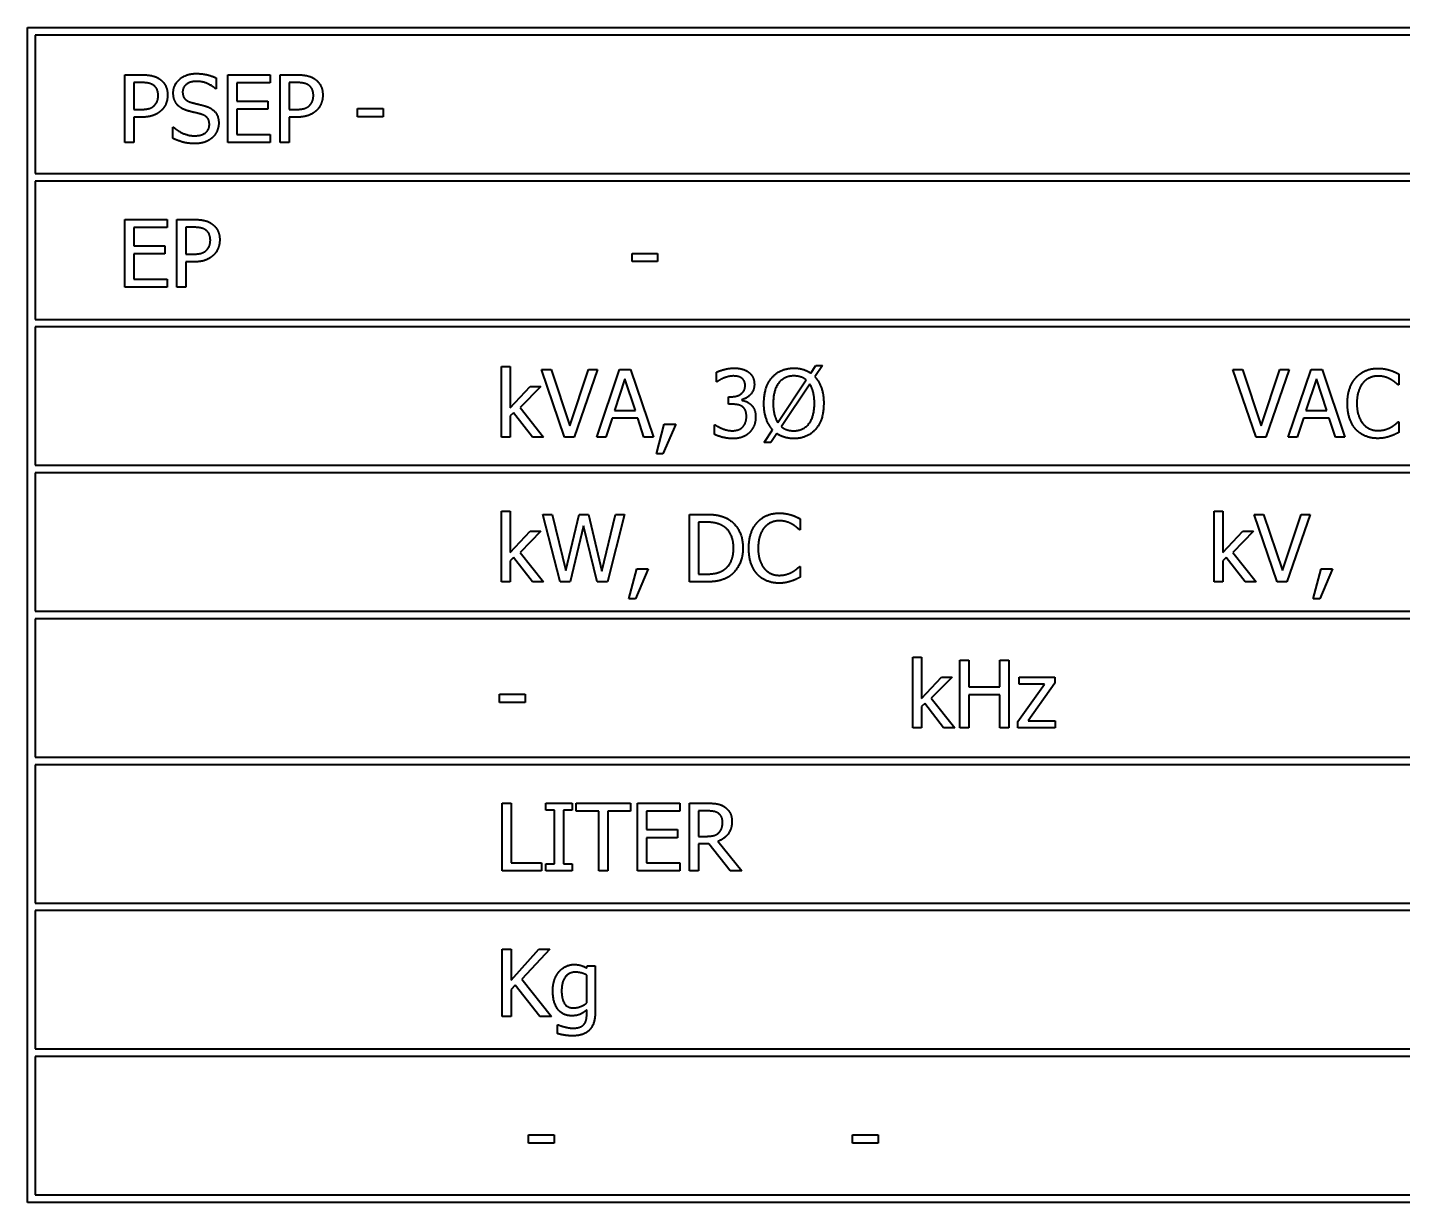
# Model space of a CAD drawing. Header units: millimetres. Extents: x 0 to 4205, y 0 to 2970.
# Drawn here: x 3429.25 to 3478.97, y 1735.95 to 1778.45 of the extents above; entities that cross this region are included whole.
import ezdxf

# ---------------------------------------------------------------- set-up
doc = ezdxf.new("R2010")
doc.units = ezdxf.units.MM
doc.header["$LTSCALE"] = 5
doc.layers.add('가시적인 것(ISO)', color=3, linetype='Continuous', lineweight=40)

msp = doc.modelspace()

# ---------------------------------------------------------------- linework, layer by layer
at = {"layer": '가시적인 것(ISO)'}
for p, q in [((3429.254, 1778.452), (3520.365, 1778.452)), ((3429.254, 1735.952), (3429.254, 1778.452)), ((3520.088, 1778.174), (3429.532, 1778.174)), ((3429.532, 1778.174), (3429.532, 1773.174)), ((3432.774, 1774.297), (3432.774, 1776.742)), ((3432.774, 1776.742), (3433.388, 1776.742)), ((3436.074, 1776.627), (3436.074, 1776.239)), ((3436.5, 1776.742), (3438.029, 1776.742)), ((3436.5, 1774.297), (3436.5, 1776.742)), ((3438.029, 1776.742), (3438.029, 1776.453)), ((3438.386, 1774.297), (3438.386, 1776.742)), ((3438.386, 1776.742), (3439, 1776.742)), ((3433.368, 1776.46), (3433.099, 1776.46)), ((3433.099, 1776.46), (3433.099, 1775.486)), ((3436.074, 1776.239), (3436.05, 1776.239)), ((3436.825, 1776.453), (3436.825, 1775.783)), ((3438.029, 1776.453), (3436.825, 1776.453)), ((3438.98, 1776.46), (3438.711, 1776.46)), ((3438.711, 1776.46), (3438.711, 1775.486)), ((3436.825, 1775.783), (3437.948, 1775.783)), ((3436.825, 1775.494), (3436.825, 1774.587)), ((3437.948, 1775.494), (3436.825, 1775.494)), ((3437.948, 1775.783), (3437.948, 1775.494)), ((3441.191, 1775.516), (3442.116, 1775.516)), ((3441.191, 1775.218), (3441.191, 1775.516)), ((3442.116, 1775.516), (3442.116, 1775.218)), ((3433.099, 1775.486), (3433.321, 1775.486)), ((3433.099, 1775.209), (3433.099, 1774.297)), ((3433.374, 1775.209), (3433.099, 1775.209)), ((3438.711, 1775.486), (3438.933, 1775.486)), ((3438.711, 1775.209), (3438.711, 1774.297)), ((3438.986, 1775.209), (3438.711, 1775.209)), ((3442.116, 1775.218), (3441.191, 1775.218)), ((3434.507, 1774.852), (3434.531, 1774.852)), ((3434.507, 1774.444), (3434.507, 1774.852)), ((3436.825, 1774.587), (3438.029, 1774.587)), ((3438.029, 1774.587), (3438.029, 1774.297)), ((3433.099, 1774.297), (3432.774, 1774.297)), ((3438.029, 1774.297), (3436.5, 1774.297)), ((3438.711, 1774.297), (3438.386, 1774.297)), ((3429.532, 1773.174), (3520.088, 1773.174)), ((3520.088, 1772.896), (3429.532, 1772.896)), ((3429.532, 1772.896), (3429.532, 1767.896)), ((3432.774, 1771.508), (3434.303, 1771.508)), ((3432.774, 1769.063), (3432.774, 1771.508)), ((3433.099, 1771.218), (3433.099, 1770.549)), ((3434.303, 1771.218), (3433.099, 1771.218)), ((3434.303, 1771.508), (3434.303, 1771.218)), ((3434.66, 1769.063), (3434.66, 1771.508)), ((3434.66, 1771.508), (3435.274, 1771.508)), ((3435.254, 1771.226), (3434.985, 1771.226)), ((3434.985, 1771.226), (3434.985, 1770.252)), ((3433.099, 1770.549), (3434.222, 1770.549)), ((3434.222, 1770.549), (3434.222, 1770.26)), ((3433.099, 1770.26), (3433.099, 1769.352)), ((3434.222, 1770.26), (3433.099, 1770.26)), ((3434.985, 1770.252), (3435.207, 1770.252)), ((3451.113, 1770.281), (3452.038, 1770.281)), ((3451.113, 1769.984), (3451.113, 1770.281)), ((3452.038, 1770.281), (3452.038, 1769.984)), ((3434.985, 1769.974), (3434.985, 1769.063)), ((3435.26, 1769.974), (3434.985, 1769.974)), ((3452.038, 1769.984), (3451.113, 1769.984)), ((3434.303, 1769.063), (3432.774, 1769.063)), ((3433.099, 1769.352), (3434.303, 1769.352)), ((3434.303, 1769.352), (3434.303, 1769.063)), ((3434.985, 1769.063), (3434.66, 1769.063)), ((3429.532, 1767.896), (3520.088, 1767.896)), ((3520.088, 1767.619), (3429.532, 1767.619)), ((3429.532, 1767.619), (3429.532, 1762.619)), ((3446.399, 1766.188), (3446.708, 1766.188)), ((3446.399, 1763.635), (3446.399, 1766.188)), ((3446.708, 1766.188), (3446.708, 1764.695)), ((3447.835, 1766.079), (3448.184, 1766.079)), ((3448.677, 1763.635), (3447.835, 1766.079)), ((3448.184, 1766.079), (3448.861, 1764.049)), ((3448.861, 1764.049), (3449.538, 1766.079)), ((3449.869, 1766.079), (3449.027, 1763.635)), ((3449.538, 1766.079), (3449.869, 1766.079)), ((3449.84, 1763.635), (3450.664, 1766.079)), ((3450.664, 1766.079), (3451.064, 1766.079)), ((3451.064, 1766.079), (3451.888, 1763.635)), ((3457.575, 1765.95), (3457.763, 1766.23)), ((3458.007, 1766.23), (3457.726, 1765.818)), ((3457.763, 1766.23), (3458.007, 1766.23)), ((3472.838, 1766.079), (3473.187, 1766.079)), ((3473.68, 1763.635), (3472.838, 1766.079)), ((3473.187, 1766.079), (3473.864, 1764.049)), ((3473.864, 1764.049), (3474.542, 1766.079)), ((3474.872, 1766.079), (3474.03, 1763.635)), ((3474.542, 1766.079), (3474.872, 1766.079)), ((3474.843, 1763.635), (3475.667, 1766.079)), ((3475.667, 1766.079), (3476.067, 1766.079)), ((3476.067, 1766.079), (3476.891, 1763.635)), ((3450.856, 1765.746), (3450.479, 1764.596)), ((3451.234, 1764.596), (3450.856, 1765.746)), ((3454.166, 1765.634), (3454.166, 1765.98)), ((3454.186, 1765.634), (3454.166, 1765.634)), ((3456.381, 1764.168), (3457.409, 1765.703)), ((3457.543, 1765.554), (3456.513, 1764.015)), ((3475.859, 1765.746), (3475.482, 1764.596)), ((3476.237, 1764.596), (3475.859, 1765.746)), ((3478.838, 1765.917), (3478.838, 1765.525)), ((3446.708, 1764.695), (3447.433, 1765.469)), ((3447.817, 1765.469), (3447.064, 1764.703)), ((3447.433, 1765.469), (3447.817, 1765.469)), ((3454.598, 1765.097), (3454.707, 1765.097)), ((3454.598, 1764.825), (3454.598, 1765.097)), ((3478.838, 1765.525), (3478.812, 1765.525)), ((3447.064, 1764.703), (3447.918, 1763.635)), ((3450.479, 1764.596), (3451.234, 1764.596)), ((3454.736, 1764.825), (3454.598, 1764.825)), ((3455.085, 1764.994), (3455.085, 1764.97)), ((3475.482, 1764.596), (3476.237, 1764.596)), ((3446.831, 1764.52), (3446.708, 1764.401)), ((3446.708, 1764.401), (3446.708, 1763.635)), ((3447.512, 1763.635), (3446.831, 1764.52)), ((3450.39, 1764.318), (3450.168, 1763.635)), ((3451.323, 1764.318), (3450.39, 1764.318)), ((3451.545, 1763.635), (3451.323, 1764.318)), ((3451.993, 1763.027), (3452.282, 1764.102)), ((3452.692, 1764.102), (3452.233, 1763.027)), ((3452.282, 1764.102), (3452.692, 1764.102)), ((3454.099, 1763.734), (3454.099, 1764.081)), ((3454.099, 1764.081), (3454.122, 1764.081)), ((3475.393, 1764.318), (3475.171, 1763.635)), ((3476.326, 1764.318), (3475.393, 1764.318)), ((3476.548, 1763.635), (3476.326, 1764.318)), ((3478.814, 1764.189), (3478.838, 1764.189)), ((3478.838, 1764.189), (3478.838, 1763.801)), ((3446.708, 1763.635), (3446.399, 1763.635)), ((3447.918, 1763.635), (3447.512, 1763.635)), ((3449.027, 1763.635), (3448.677, 1763.635)), ((3450.168, 1763.635), (3449.84, 1763.635)), ((3451.888, 1763.635), (3451.545, 1763.635)), ((3455.887, 1763.445), (3456.196, 1763.9)), ((3456.347, 1763.766), (3456.129, 1763.445)), ((3474.03, 1763.635), (3473.68, 1763.635)), ((3475.171, 1763.635), (3474.843, 1763.635)), ((3476.891, 1763.635), (3476.548, 1763.635)), ((3456.129, 1763.445), (3455.887, 1763.445)), ((3429.532, 1762.619), (3520.088, 1762.619)), ((3452.233, 1763.027), (3451.993, 1763.027)), ((3520.088, 1762.341), (3429.532, 1762.341)), ((3429.532, 1762.341), (3429.532, 1757.341)), ((3446.399, 1760.952), (3446.708, 1760.952)), ((3446.399, 1758.399), (3446.399, 1760.952)), ((3446.708, 1760.952), (3446.708, 1759.458)), ((3447.892, 1760.843), (3448.227, 1760.843)), ((3448.516, 1758.399), (3447.892, 1760.843)), ((3448.227, 1760.843), (3448.718, 1758.817)), ((3448.718, 1758.817), (3449.206, 1760.843)), ((3449.206, 1760.843), (3449.537, 1760.843)), ((3449.537, 1760.843), (3450.028, 1758.793)), ((3450.028, 1758.793), (3450.517, 1760.843)), ((3450.836, 1760.843), (3450.222, 1758.399)), ((3450.517, 1760.843), (3450.836, 1760.843)), ((3453.195, 1760.843), (3453.752, 1760.843)), ((3453.195, 1758.399), (3453.195, 1760.843)), ((3457.191, 1760.681), (3457.191, 1760.288)), ((3472.168, 1760.952), (3472.477, 1760.952)), ((3472.168, 1758.399), (3472.168, 1760.952)), ((3472.477, 1760.952), (3472.477, 1759.458)), ((3473.605, 1760.843), (3473.953, 1760.843)), ((3474.446, 1758.399), (3473.605, 1760.843)), ((3473.953, 1760.843), (3474.631, 1758.813)), ((3474.631, 1758.813), (3475.308, 1760.843)), ((3475.639, 1760.843), (3474.797, 1758.399)), ((3475.308, 1760.843), (3475.639, 1760.843)), ((3446.708, 1759.458), (3447.433, 1760.233)), ((3447.817, 1760.233), (3447.064, 1759.466)), ((3447.433, 1760.233), (3447.817, 1760.233)), ((3449.36, 1760.427), (3448.877, 1758.399)), ((3449.857, 1758.399), (3449.36, 1760.427)), ((3453.768, 1760.562), (3453.52, 1760.562)), ((3453.52, 1760.562), (3453.52, 1758.68)), ((3457.191, 1760.288), (3457.165, 1760.288)), ((3472.477, 1759.458), (3473.202, 1760.233)), ((3473.587, 1760.233), (3472.834, 1759.466)), ((3473.202, 1760.233), (3473.587, 1760.233)), ((3446.831, 1759.284), (3446.708, 1759.165)), ((3446.708, 1759.165), (3446.708, 1758.399)), ((3447.512, 1758.399), (3446.831, 1759.284)), ((3447.064, 1759.466), (3447.918, 1758.399)), ((3472.6, 1759.284), (3472.477, 1759.165)), ((3472.477, 1759.165), (3472.477, 1758.399)), ((3473.282, 1758.399), (3472.6, 1759.284)), ((3472.834, 1759.466), (3473.688, 1758.399)), ((3451, 1757.79), (3451.29, 1758.866)), ((3451.7, 1758.866), (3451.24, 1757.79)), ((3451.29, 1758.866), (3451.7, 1758.866)), ((3453.52, 1758.68), (3453.768, 1758.68)), ((3457.167, 1758.953), (3457.191, 1758.953)), ((3457.191, 1758.953), (3457.191, 1758.565)), ((3475.746, 1757.79), (3476.035, 1758.866)), ((3476.445, 1758.866), (3475.986, 1757.79)), ((3476.035, 1758.866), (3476.445, 1758.866)), ((3446.708, 1758.399), (3446.399, 1758.399)), ((3447.918, 1758.399), (3447.512, 1758.399)), ((3448.877, 1758.399), (3448.516, 1758.399)), ((3450.222, 1758.399), (3449.857, 1758.399)), ((3453.758, 1758.399), (3453.195, 1758.399)), ((3472.477, 1758.399), (3472.168, 1758.399)), ((3473.688, 1758.399), (3473.282, 1758.399)), ((3474.797, 1758.399), (3474.446, 1758.399)), ((3451.24, 1757.79), (3451, 1757.79)), ((3475.986, 1757.79), (3475.746, 1757.79)), ((3429.532, 1757.341), (3520.088, 1757.341)), ((3520.088, 1757.063), (3429.532, 1757.063)), ((3429.532, 1757.063), (3429.532, 1752.063)), ((3461.267, 1755.674), (3461.576, 1755.674)), ((3461.267, 1753.121), (3461.267, 1755.674)), ((3461.576, 1755.674), (3461.576, 1754.181)), ((3462.965, 1755.565), (3463.29, 1755.565)), ((3462.965, 1753.121), (3462.965, 1755.565)), ((3463.29, 1755.565), (3463.29, 1754.607)), ((3464.415, 1755.565), (3464.74, 1755.565)), ((3464.415, 1754.607), (3464.415, 1755.565)), ((3464.74, 1755.565), (3464.74, 1753.121)), ((3461.576, 1754.181), (3462.301, 1754.955)), ((3462.686, 1754.955), (3461.933, 1754.189)), ((3462.301, 1754.955), (3462.686, 1754.955)), ((3465.069, 1753.351), (3466.028, 1754.702)), ((3465.108, 1754.955), (3466.398, 1754.955)), ((3465.108, 1754.702), (3465.108, 1754.955)), ((3466.028, 1754.702), (3465.108, 1754.702)), ((3466.398, 1754.735), (3465.435, 1753.38)), ((3466.398, 1754.955), (3466.398, 1754.735)), ((3446.323, 1754.339), (3447.249, 1754.339)), ((3446.323, 1754.042), (3446.323, 1754.339)), ((3447.249, 1754.339), (3447.249, 1754.042)), ((3461.933, 1754.189), (3462.787, 1753.121)), ((3463.29, 1754.607), (3464.415, 1754.607)), ((3463.29, 1754.317), (3463.29, 1753.121)), ((3464.415, 1754.317), (3463.29, 1754.317)), ((3464.415, 1753.121), (3464.415, 1754.317)), ((3447.249, 1754.042), (3446.323, 1754.042)), ((3461.699, 1754.006), (3461.576, 1753.887)), ((3461.576, 1753.887), (3461.576, 1753.121)), ((3462.381, 1753.121), (3461.699, 1754.006)), ((3461.576, 1753.121), (3461.267, 1753.121)), ((3462.787, 1753.121), (3462.381, 1753.121)), ((3463.29, 1753.121), (3462.965, 1753.121)), ((3464.74, 1753.121), (3464.415, 1753.121)), ((3465.069, 1753.121), (3465.069, 1753.351)), ((3466.416, 1753.121), (3465.069, 1753.121)), ((3465.435, 1753.38), (3466.416, 1753.38)), ((3466.416, 1753.38), (3466.416, 1753.121)), ((3429.532, 1752.063), (3520.088, 1752.063)), ((3520.088, 1751.785), (3429.532, 1751.785)), ((3429.532, 1751.785), (3429.532, 1746.785)), ((3446.423, 1750.396), (3446.747, 1750.396)), ((3446.423, 1747.952), (3446.423, 1750.396)), ((3446.747, 1750.396), (3446.747, 1748.241)), ((3447.999, 1750.396), (3448.946, 1750.396)), ((3447.999, 1750.147), (3447.999, 1750.396)), ((3448.31, 1750.147), (3447.999, 1750.147)), ((3448.31, 1748.202), (3448.31, 1750.147)), ((3448.635, 1750.147), (3448.635, 1748.202)), ((3448.946, 1750.147), (3448.635, 1750.147)), ((3448.946, 1750.396), (3448.946, 1750.147)), ((3449.099, 1750.396), (3451.064, 1750.396)), ((3449.099, 1750.107), (3449.099, 1750.396)), ((3451.064, 1750.396), (3451.064, 1750.107)), ((3451.311, 1750.396), (3452.841, 1750.396)), ((3451.311, 1747.952), (3451.311, 1750.396)), ((3452.841, 1750.396), (3452.841, 1750.107)), ((3453.197, 1747.952), (3453.197, 1750.396)), ((3453.197, 1750.396), (3453.827, 1750.396)), ((3449.919, 1750.107), (3449.099, 1750.107)), ((3449.919, 1747.952), (3449.919, 1750.107)), ((3450.244, 1750.107), (3450.244, 1747.952)), ((3451.064, 1750.107), (3450.244, 1750.107)), ((3451.636, 1750.107), (3451.636, 1749.438)), ((3452.841, 1750.107), (3451.636, 1750.107)), ((3453.845, 1750.115), (3453.522, 1750.115)), ((3453.522, 1750.115), (3453.522, 1749.196)), ((3451.636, 1749.438), (3452.759, 1749.438)), ((3452.759, 1749.148), (3451.636, 1749.148)), ((3451.636, 1749.148), (3451.636, 1748.241)), ((3452.759, 1749.438), (3452.759, 1749.148)), ((3453.522, 1749.196), (3453.807, 1749.196)), ((3453.522, 1748.925), (3453.522, 1747.952)), ((3453.895, 1748.925), (3453.522, 1748.925)), ((3454.667, 1747.952), (3453.895, 1748.925)), ((3454.219, 1749.016), (3455.089, 1747.952)), ((3446.747, 1748.241), (3447.839, 1748.241)), ((3447.839, 1748.241), (3447.839, 1747.952)), ((3447.999, 1748.202), (3448.31, 1748.202)), ((3447.999, 1747.952), (3447.999, 1748.202)), ((3448.635, 1748.202), (3448.946, 1748.202)), ((3448.946, 1748.202), (3448.946, 1747.952)), ((3451.636, 1748.241), (3452.841, 1748.241)), ((3452.841, 1748.241), (3452.841, 1747.952)), ((3447.839, 1747.952), (3446.423, 1747.952)), ((3448.946, 1747.952), (3447.999, 1747.952)), ((3450.244, 1747.952), (3449.919, 1747.952)), ((3452.841, 1747.952), (3451.311, 1747.952)), ((3453.522, 1747.952), (3453.197, 1747.952)), ((3455.089, 1747.952), (3454.667, 1747.952)), ((3429.532, 1746.785), (3520.088, 1746.785)), ((3520.088, 1746.508), (3429.532, 1746.508)), ((3429.532, 1746.508), (3429.532, 1741.508)), ((3446.423, 1745.119), (3446.747, 1745.119)), ((3446.423, 1742.674), (3446.423, 1745.119)), ((3446.747, 1745.119), (3446.747, 1743.996)), ((3446.747, 1743.996), (3447.75, 1745.119)), ((3448.146, 1745.119), (3447.134, 1744.027)), ((3447.75, 1745.119), (3448.146, 1745.119)), ((3449.477, 1744.431), (3449.495, 1744.509)), ((3449.477, 1743.171), (3449.477, 1744.18)), ((3449.495, 1744.509), (3449.786, 1744.509)), ((3449.786, 1744.509), (3449.786, 1742.884)), ((3446.89, 1743.811), (3446.747, 1743.651)), ((3447.783, 1742.674), (3446.89, 1743.811)), ((3447.134, 1744.027), (3448.205, 1742.674)), ((3446.747, 1743.651), (3446.747, 1742.674)), ((3449.477, 1742.757), (3449.477, 1742.918)), ((3446.747, 1742.674), (3446.423, 1742.674)), ((3448.205, 1742.674), (3447.783, 1742.674)), ((3448.425, 1742.381), (3448.441, 1742.381)), ((3448.425, 1742.06), (3448.425, 1742.381)), ((3429.532, 1741.508), (3520.088, 1741.508)), ((3520.088, 1741.23), (3429.532, 1741.23)), ((3429.532, 1741.23), (3429.532, 1736.23)), ((3447.373, 1738.396), (3448.298, 1738.396)), ((3447.373, 1738.099), (3447.373, 1738.396)), ((3448.298, 1738.396), (3448.298, 1738.099)), ((3459.092, 1738.396), (3460.018, 1738.396)), ((3459.092, 1738.099), (3459.092, 1738.396)), ((3460.018, 1738.396), (3460.018, 1738.099)), ((3448.298, 1738.099), (3447.373, 1738.099)), ((3460.018, 1738.099), (3459.092, 1738.099)), ((3429.532, 1736.23), (3520.088, 1736.23)), ((3520.365, 1735.952), (3429.254, 1735.952))]:
    msp.add_line(p, q, dxfattribs=at)
for points in [[(3433.388, 1776.742), (3433.606, 1776.742), (3433.911, 1776.67), (3434.028, 1776.589)], [(3434.028, 1776.589), (3434.165, 1776.496), (3434.319, 1776.209), (3434.319, 1776.005)], [(3434.525, 1776.086), (3434.525, 1776.383), (3434.989, 1776.785), (3435.347, 1776.785)], [(3435.369, 1776.504), (3435.143, 1776.504), (3434.864, 1776.292), (3434.864, 1776.12)], [(3435.347, 1776.785), (3435.553, 1776.785), (3435.918, 1776.704), (3436.074, 1776.627)], [(3436.05, 1776.239), (3435.934, 1776.346), (3435.569, 1776.504), (3435.369, 1776.504)], [(3439, 1776.742), (3439.218, 1776.742), (3439.523, 1776.67), (3439.64, 1776.589)], [(3439.64, 1776.589), (3439.777, 1776.496), (3439.931, 1776.209), (3439.931, 1776.005)], [(3433.804, 1776.367), (3433.727, 1776.419), (3433.521, 1776.46), (3433.368, 1776.46)], [(3433.98, 1775.995), (3433.98, 1776.122), (3433.893, 1776.308), (3433.804, 1776.367)], [(3433.842, 1775.632), (3433.915, 1775.706), (3433.98, 1775.878), (3433.98, 1775.995)], [(3434.319, 1776.005), (3434.319, 1775.846), (3434.206, 1775.561), (3434.105, 1775.462)], [(3434.684, 1775.644), (3434.608, 1775.726), (3434.525, 1775.943), (3434.525, 1776.086)], [(3434.864, 1776.12), (3434.864, 1775.965), (3435.028, 1775.781), (3435.183, 1775.739)], [(3439.416, 1776.367), (3439.339, 1776.419), (3439.133, 1776.46), (3438.98, 1776.46)], [(3439.592, 1775.995), (3439.592, 1776.122), (3439.505, 1776.308), (3439.416, 1776.367)], [(3439.454, 1775.632), (3439.527, 1775.706), (3439.592, 1775.878), (3439.592, 1775.995)], [(3439.931, 1776.005), (3439.931, 1775.846), (3439.818, 1775.561), (3439.717, 1775.462)], [(3433.321, 1775.486), (3433.519, 1775.486), (3433.763, 1775.549), (3433.842, 1775.632)], [(3435.088, 1775.428), (3434.961, 1775.462), (3434.761, 1775.563), (3434.684, 1775.644)], [(3435.183, 1775.739), (3435.286, 1775.712), (3435.585, 1775.64), (3435.684, 1775.611)], [(3435.684, 1775.611), (3435.936, 1775.533), (3436.169, 1775.222), (3436.169, 1774.995)], [(3438.933, 1775.486), (3439.131, 1775.486), (3439.374, 1775.549), (3439.454, 1775.632)], [(3434.105, 1775.462), (3433.978, 1775.337), (3433.636, 1775.209), (3433.374, 1775.209)], [(3435.529, 1775.317), (3435.417, 1775.349), (3435.228, 1775.393), (3435.088, 1775.428)], [(3435.831, 1774.943), (3435.831, 1775.09), (3435.686, 1775.272), (3435.529, 1775.317)], [(3436.169, 1774.995), (3436.169, 1774.85), (3436.052, 1774.573), (3435.947, 1774.476)], [(3439.717, 1775.462), (3439.59, 1775.337), (3439.248, 1775.209), (3438.986, 1775.209)], [(3434.531, 1774.852), (3434.692, 1774.701), (3435.098, 1774.535), (3435.286, 1774.535)], [(3435.286, 1774.535), (3435.555, 1774.535), (3435.831, 1774.759), (3435.831, 1774.943)], [(3435.31, 1774.254), (3435.044, 1774.254), (3434.672, 1774.365), (3434.507, 1774.444)], [(3435.947, 1774.476), (3435.831, 1774.369), (3435.533, 1774.254), (3435.31, 1774.254)], [(3435.69, 1771.133), (3435.613, 1771.185), (3435.407, 1771.226), (3435.254, 1771.226)], [(3435.274, 1771.508), (3435.492, 1771.508), (3435.797, 1771.436), (3435.914, 1771.355)], [(3435.866, 1770.761), (3435.866, 1770.888), (3435.779, 1771.074), (3435.69, 1771.133)], [(3435.914, 1771.355), (3436.05, 1771.262), (3436.205, 1770.975), (3436.205, 1770.771)], [(3435.728, 1770.398), (3435.801, 1770.472), (3435.866, 1770.644), (3435.866, 1770.761)], [(3436.205, 1770.771), (3436.205, 1770.612), (3436.092, 1770.327), (3435.991, 1770.228)], [(3435.207, 1770.252), (3435.405, 1770.252), (3435.648, 1770.315), (3435.728, 1770.398)], [(3435.991, 1770.228), (3435.864, 1770.103), (3435.522, 1769.974), (3435.26, 1769.974)], [(3454.166, 1765.98), (3454.273, 1766.038), (3454.639, 1766.131), (3454.804, 1766.131)], [(3454.804, 1766.131), (3454.97, 1766.131), (3455.218, 1766.063), (3455.319, 1765.992)], [(3455.883, 1764.857), (3455.883, 1765.461), (3456.476, 1766.131), (3456.963, 1766.131)], [(3456.963, 1766.131), (3457.151, 1766.131), (3457.444, 1766.04), (3457.575, 1765.95)], [(3477.289, 1765.786), (3477.436, 1765.95), (3477.836, 1766.123), (3478.083, 1766.123)], [(3478.083, 1766.123), (3478.206, 1766.123), (3478.422, 1766.087), (3478.513, 1766.059)], [(3478.513, 1766.059), (3478.593, 1766.034), (3478.757, 1765.96), (3478.838, 1765.917)], [(3454.427, 1765.77), (3454.348, 1765.737), (3454.231, 1765.665), (3454.186, 1765.634)], [(3454.778, 1765.847), (3454.689, 1765.847), (3454.513, 1765.804), (3454.427, 1765.77)], [(3455.075, 1765.772), (3455.014, 1765.814), (3454.863, 1765.847), (3454.778, 1765.847)], [(3455.204, 1765.507), (3455.204, 1765.6), (3455.133, 1765.733), (3455.075, 1765.772)], [(3455.319, 1765.992), (3455.426, 1765.915), (3455.537, 1765.691), (3455.537, 1765.54)], [(3456.965, 1765.849), (3456.624, 1765.849), (3456.218, 1765.344), (3456.218, 1764.857)], [(3457.409, 1765.703), (3457.323, 1765.776), (3457.1, 1765.849), (3456.965, 1765.849)], [(3457.71, 1764.857), (3457.71, 1765.083), (3457.619, 1765.437), (3457.543, 1765.554)], [(3457.726, 1765.818), (3457.876, 1765.655), (3458.045, 1765.184), (3458.045, 1764.857)], [(3476.984, 1764.855), (3476.984, 1765.162), (3477.141, 1765.618), (3477.289, 1765.786)], [(3477.541, 1765.594), (3477.438, 1765.469), (3477.323, 1765.091), (3477.323, 1764.855)], [(3478.081, 1765.845), (3477.925, 1765.845), (3477.646, 1765.717), (3477.541, 1765.594)], [(3478.537, 1765.729), (3478.444, 1765.78), (3478.224, 1765.845), (3478.081, 1765.845)], [(3478.812, 1765.525), (3478.769, 1765.564), (3478.634, 1765.675), (3478.537, 1765.729)], [(3454.707, 1765.097), (3454.927, 1765.097), (3455.204, 1765.307), (3455.204, 1765.507)], [(3455.537, 1765.54), (3455.537, 1765.338), (3455.271, 1765.033), (3455.085, 1764.994)], [(3455.105, 1764.738), (3455.036, 1764.788), (3454.847, 1764.825), (3454.736, 1764.825)], [(3455.085, 1764.97), (3455.162, 1764.954), (3455.339, 1764.883), (3455.414, 1764.811)], [(3455.251, 1764.384), (3455.251, 1764.516), (3455.174, 1764.689), (3455.105, 1764.738)], [(3455.414, 1764.811), (3455.489, 1764.742), (3455.584, 1764.52), (3455.584, 1764.36)], [(3456.196, 1763.9), (3456.05, 1764.063), (3455.883, 1764.542), (3455.883, 1764.857)], [(3456.218, 1764.857), (3456.218, 1764.635), (3456.303, 1764.29), (3456.381, 1764.168)], [(3458.045, 1764.857), (3458.045, 1764.251), (3457.454, 1763.583), (3456.963, 1763.583)], [(3456.965, 1763.865), (3457.304, 1763.865), (3457.71, 1764.376), (3457.71, 1764.857)], [(3477.291, 1763.912), (3477.144, 1764.071), (3476.984, 1764.546), (3476.984, 1764.855)], [(3477.323, 1764.855), (3477.323, 1764.603), (3477.444, 1764.241), (3477.549, 1764.116)], [(3454.122, 1764.081), (3454.225, 1764.005), (3454.574, 1763.867), (3454.746, 1763.867)], [(3455.117, 1764.003), (3455.182, 1764.077), (3455.251, 1764.251), (3455.251, 1764.384)], [(3455.584, 1764.36), (3455.584, 1764.195), (3455.471, 1763.916), (3455.368, 1763.809)], [(3477.549, 1764.116), (3477.652, 1763.995), (3477.927, 1763.873), (3478.081, 1763.873)], [(3478.555, 1763.993), (3478.644, 1764.045), (3478.777, 1764.152), (3478.814, 1764.189)], [(3454.766, 1763.583), (3454.582, 1763.583), (3454.221, 1763.672), (3454.099, 1763.734)], [(3454.746, 1763.867), (3454.847, 1763.867), (3455.049, 1763.93), (3455.117, 1764.003)], [(3455.368, 1763.809), (3455.261, 1763.698), (3454.958, 1763.583), (3454.766, 1763.583)], [(3456.963, 1763.583), (3456.783, 1763.583), (3456.472, 1763.678), (3456.347, 1763.766)], [(3456.513, 1764.015), (3456.606, 1763.94), (3456.816, 1763.865), (3456.965, 1763.865)], [(3478.077, 1763.591), (3477.84, 1763.591), (3477.438, 1763.752), (3477.291, 1763.912)], [(3478.513, 1763.663), (3478.406, 1763.627), (3478.224, 1763.591), (3478.077, 1763.591)], [(3478.081, 1763.873), (3478.222, 1763.873), (3478.462, 1763.942), (3478.555, 1763.993)], [(3478.838, 1763.801), (3478.757, 1763.764), (3478.614, 1763.694), (3478.513, 1763.663)], [(3453.752, 1760.843), (3454.097, 1760.843), (3454.489, 1760.74), (3454.627, 1760.649)], [(3454.627, 1760.649), (3454.863, 1760.492), (3455.123, 1759.975), (3455.123, 1759.619)], [(3455.642, 1760.55), (3455.788, 1760.714), (3456.188, 1760.887), (3456.436, 1760.887)], [(3456.434, 1760.609), (3456.278, 1760.609), (3455.998, 1760.481), (3455.893, 1760.358)], [(3456.89, 1760.492), (3456.797, 1760.544), (3456.577, 1760.609), (3456.434, 1760.609)], [(3456.436, 1760.887), (3456.559, 1760.887), (3456.775, 1760.851), (3456.866, 1760.823)], [(3456.866, 1760.823), (3456.945, 1760.798), (3457.11, 1760.724), (3457.191, 1760.681)], [(3454.414, 1760.415), (3454.283, 1760.492), (3453.988, 1760.562), (3453.768, 1760.562)], [(3454.784, 1759.623), (3454.784, 1759.904), (3454.598, 1760.302), (3454.414, 1760.415)], [(3455.337, 1759.619), (3455.337, 1759.926), (3455.493, 1760.382), (3455.642, 1760.55)], [(3455.893, 1760.358), (3455.79, 1760.233), (3455.675, 1759.855), (3455.675, 1759.619)], [(3457.165, 1760.288), (3457.121, 1760.328), (3456.987, 1760.439), (3456.89, 1760.492)], [(3454.443, 1758.842), (3454.614, 1758.957), (3454.784, 1759.338), (3454.784, 1759.623)], [(3455.123, 1759.619), (3455.123, 1759.284), (3454.851, 1758.745), (3454.623, 1758.595)], [(3455.644, 1758.676), (3455.497, 1758.834), (3455.337, 1759.31), (3455.337, 1759.619)], [(3455.675, 1759.619), (3455.675, 1759.367), (3455.796, 1759.005), (3455.901, 1758.88)], [(3454.623, 1758.595), (3454.437, 1758.478), (3454.055, 1758.399), (3453.758, 1758.399)], [(3453.768, 1758.68), (3453.984, 1758.68), (3454.311, 1758.749), (3454.443, 1758.842)], [(3456.43, 1758.355), (3456.192, 1758.355), (3455.79, 1758.515), (3455.644, 1758.676)], [(3455.901, 1758.88), (3456.004, 1758.759), (3456.28, 1758.636), (3456.434, 1758.636)], [(3456.434, 1758.636), (3456.575, 1758.636), (3456.814, 1758.706), (3456.907, 1758.757)], [(3456.907, 1758.757), (3456.997, 1758.809), (3457.129, 1758.916), (3457.167, 1758.953)], [(3456.866, 1758.426), (3456.759, 1758.391), (3456.577, 1758.355), (3456.43, 1758.355)], [(3457.191, 1758.565), (3457.11, 1758.527), (3456.967, 1758.458), (3456.866, 1758.426)], [(3453.827, 1750.396), (3454.037, 1750.396), (3454.32, 1750.351), (3454.449, 1750.268)], [(3454.449, 1750.268), (3454.578, 1750.184), (3454.726, 1749.925), (3454.726, 1749.733)], [(3454.233, 1750.032), (3454.164, 1750.078), (3453.98, 1750.115), (3453.845, 1750.115)], [(3454.726, 1749.733), (3454.726, 1749.465), (3454.453, 1749.103), (3454.219, 1749.016)], [(3454.388, 1749.707), (3454.388, 1749.814), (3454.312, 1749.978), (3454.233, 1750.032)], [(3454.249, 1749.323), (3454.32, 1749.39), (3454.388, 1749.58), (3454.388, 1749.707)], [(3453.807, 1749.196), (3453.948, 1749.196), (3454.172, 1749.246), (3454.249, 1749.323)], [(3448.249, 1743.609), (3448.249, 1743.837), (3448.378, 1744.19), (3448.485, 1744.314)], [(3448.485, 1744.314), (3448.588, 1744.431), (3448.871, 1744.56), (3449.021, 1744.56)], [(3449.071, 1744.283), (3448.837, 1744.283), (3448.568, 1743.938), (3448.568, 1743.615)], [(3449.021, 1744.56), (3449.164, 1744.56), (3449.372, 1744.493), (3449.477, 1744.431)], [(3449.477, 1744.18), (3449.362, 1744.235), (3449.168, 1744.283), (3449.071, 1744.283)], [(3448.932, 1742.706), (3448.619, 1742.706), (3448.249, 1743.171), (3448.249, 1743.609)], [(3448.568, 1743.615), (3448.568, 1743.31), (3448.772, 1742.991), (3449.002, 1742.991)], [(3449.477, 1742.918), (3449.352, 1742.809), (3449.113, 1742.706), (3448.932, 1742.706)], [(3449.786, 1742.884), (3449.786, 1742.417), (3449.38, 1741.981), (3448.962, 1741.981)], [(3449.002, 1742.991), (3449.122, 1742.991), (3449.376, 1743.086), (3449.477, 1743.171)], [(3449.382, 1742.401), (3449.435, 1742.468), (3449.477, 1742.645), (3449.477, 1742.757)], [(3448.441, 1742.381), (3448.473, 1742.367), (3448.594, 1742.324), (3448.671, 1742.306)], [(3448.671, 1742.306), (3448.756, 1742.284), (3448.901, 1742.258), (3448.986, 1742.258)], [(3448.986, 1742.258), (3449.128, 1742.258), (3449.327, 1742.334), (3449.382, 1742.401)], [(3448.962, 1741.981), (3448.827, 1741.981), (3448.546, 1742.024), (3448.425, 1742.06)]]:
    msp.add_open_spline(points, degree=2, dxfattribs=at)

doc.saveas('drawing.dxf')
